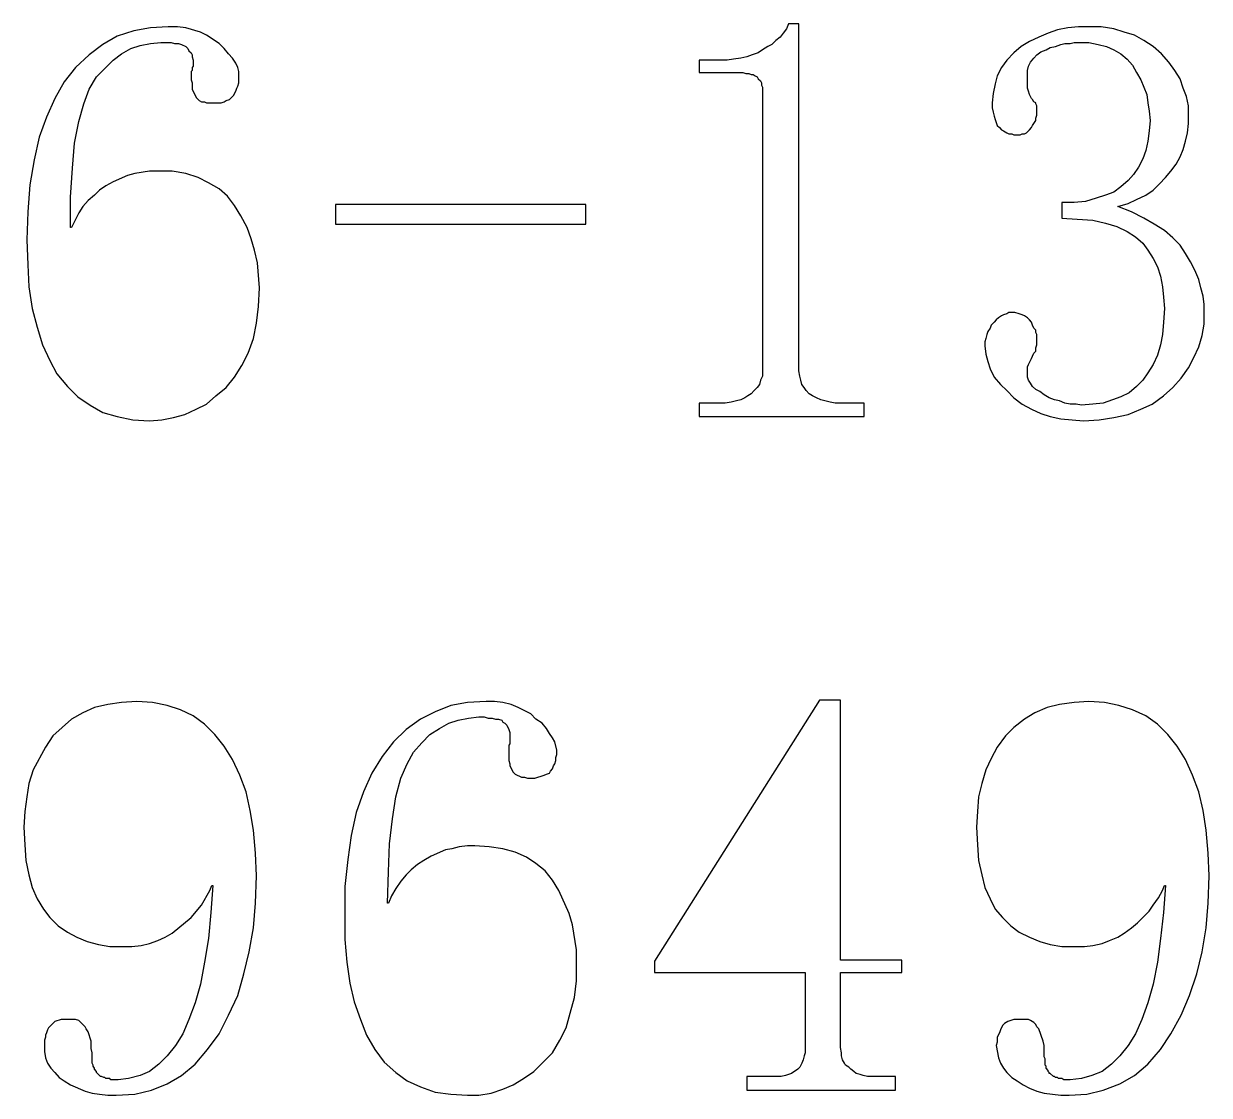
# Model space of a CAD drawing. Extents: x -190 to 190, y -140 to 140.
# Drawn here: x -138.12 to -126.71, y -119.01 to -108.7 of the extents above; entities that cross this region are included whole.
import ezdxf

# ---------------------------------------------------------------- set-up
doc = ezdxf.new("R2010")
doc.units = 0
doc.header["$MEASUREMENT"] = 0
doc.layers.get('0').update_dxf_attribs({"linetype": 'CONTINUOUS'})

msp = doc.modelspace()

# ---------------------------------------------------------------- linework, layer by layer
for points in [[(-136.64, -108.73), (-136.73, -108.73), (-136.73, -108.73), (-136.9, -108.74), (-136.9, -108.74), (-137.06, -108.77), (-137.06, -108.77), (-137.22, -108.82), (-137.22, -108.82), (-137.36, -108.9), (-137.36, -108.9), (-137.49, -109), (-137.49, -109), (-137.62, -109.12), (-137.62, -109.12), (-137.73, -109.26), (-137.73, -109.26), (-137.82, -109.42), (-137.82, -109.42), (-137.9, -109.6), (-137.9, -109.6), (-137.97, -109.79), (-137.97, -109.79), (-138.02, -110.01), (-138.02, -110.01), (-138.06, -110.25), (-138.06, -110.25), (-138.08, -110.51), (-138.08, -110.51), (-138.09, -110.78), (-138.09, -110.78), (-138.08, -111.02), (-138.08, -111.02), (-138.07, -111.23), (-138.07, -111.23), (-138.04, -111.44), (-138.04, -111.44), (-137.99, -111.62), (-137.99, -111.62), (-137.94, -111.79), (-137.94, -111.79), (-137.87, -111.94), (-137.87, -111.94), (-137.8, -112.07), (-137.8, -112.07), (-137.7, -112.19), (-137.7, -112.19), (-137.6, -112.29), (-137.6, -112.29), (-137.48, -112.37), (-137.48, -112.37), (-137.36, -112.44), (-137.36, -112.44), (-137.22, -112.48), (-137.22, -112.48), (-137.07, -112.51), (-137.07, -112.51), (-136.91, -112.52), (-136.91, -112.52), (-136.79, -112.51), (-136.79, -112.51), (-136.68, -112.49), (-136.68, -112.49), (-136.57, -112.46), (-136.57, -112.46), (-136.46, -112.41), (-136.46, -112.41), (-136.36, -112.36), (-136.36, -112.36), (-136.27, -112.28), (-136.27, -112.28), (-136.17, -112.2), (-136.17, -112.2), (-136.09, -112.1), (-136.09, -112.1), (-136.02, -111.99), (-136.02, -111.99), (-135.96, -111.87), (-135.96, -111.87), (-135.91, -111.73), (-135.91, -111.73), (-135.88, -111.58), (-135.88, -111.58), (-135.86, -111.42), (-135.86, -111.42), (-135.85, -111.24), (-135.85, -111.24), (-135.87, -111), (-135.87, -111), (-135.9, -110.88), (-135.9, -110.88), (-135.93, -110.77), (-135.93, -110.77), (-135.97, -110.66), (-135.97, -110.66), (-136.03, -110.55), (-136.03, -110.55), (-136.09, -110.45), (-136.09, -110.45), (-136.16, -110.36), (-136.16, -110.36), (-136.24, -110.29), (-136.24, -110.29), (-136.34, -110.23), (-136.34, -110.23), (-136.44, -110.18), (-136.44, -110.18), (-136.56, -110.14), (-136.56, -110.14), (-136.69, -110.12), (-136.69, -110.12), (-136.91, -110.12), (-136.91, -110.12), (-137.05, -110.14), (-137.05, -110.14), (-137.12, -110.16), (-137.12, -110.16), (-137.26, -110.22), (-137.26, -110.22), (-137.33, -110.26), (-137.33, -110.26), (-137.39, -110.3), (-137.39, -110.3), (-137.44, -110.35), (-137.44, -110.35), (-137.5, -110.4), (-137.5, -110.4), (-137.55, -110.46), (-137.55, -110.46), (-137.59, -110.52), (-137.59, -110.52), (-137.66, -110.66), (-137.66, -110.66), (-137.67, -110.66), (-137.67, -110.66), (-137.67, -110.37), (-137.67, -110.37), (-137.65, -110.09), (-137.65, -110.09), (-137.63, -109.85), (-137.63, -109.85), (-137.59, -109.64), (-137.59, -109.64), (-137.54, -109.47), (-137.54, -109.47), (-137.49, -109.33), (-137.49, -109.33), (-137.42, -109.21), (-137.42, -109.21), (-137.26, -109.05), (-137.26, -109.05), (-137.18, -108.99), (-137.18, -108.99), (-137.09, -108.94), (-137.09, -108.94), (-137, -108.91), (-137, -108.91), (-136.9, -108.89), (-136.9, -108.89), (-136.8, -108.88), (-136.8, -108.88), (-136.7, -108.88), (-136.7, -108.88), (-136.67, -108.89), (-136.67, -108.89), (-136.63, -108.89), (-136.63, -108.89), (-136.6, -108.9), (-136.6, -108.9), (-136.56, -108.92), (-136.56, -108.92), (-136.54, -108.94), (-136.54, -108.94), (-136.53, -108.96), (-136.53, -108.96), (-136.51, -108.98), (-136.51, -108.98), (-136.5, -109), (-136.5, -109), (-136.5, -109.02), (-136.5, -109.02), (-136.49, -109.05), (-136.49, -109.05), (-136.49, -109.11), (-136.49, -109.11), (-136.5, -109.12), (-136.5, -109.12), (-136.5, -109.15), (-136.5, -109.15), (-136.51, -109.16), (-136.51, -109.16), (-136.51, -109.24), (-136.51, -109.24), (-136.5, -109.27), (-136.5, -109.27), (-136.5, -109.33), (-136.5, -109.33), (-136.46, -109.41), (-136.46, -109.41), (-136.43, -109.44), (-136.43, -109.44), (-136.41, -109.45), (-136.41, -109.45), (-136.38, -109.45), (-136.38, -109.45), (-136.36, -109.46), (-136.36, -109.46), (-136.22, -109.46), (-136.22, -109.46), (-136.19, -109.45), (-136.19, -109.45), (-136.17, -109.44), (-136.17, -109.44), (-136.14, -109.43), (-136.14, -109.43), (-136.1, -109.39), (-136.1, -109.39), (-136.08, -109.35), (-136.08, -109.35), (-136.07, -109.32), (-136.07, -109.32), (-136.06, -109.3), (-136.06, -109.3), (-136.05, -109.27), (-136.05, -109.27), (-136.05, -109.16), (-136.05, -109.16), (-136.06, -109.12), (-136.06, -109.12), (-136.08, -109.08), (-136.08, -109.08), (-136.11, -109.03), (-136.11, -109.03), (-136.15, -108.99), (-136.15, -108.99), (-136.19, -108.94), (-136.19, -108.94), (-136.24, -108.89), (-136.24, -108.89), (-136.36, -108.81), (-136.36, -108.81), (-136.42, -108.78), (-136.42, -108.78), (-136.56, -108.74), (-136.56, -108.74), (-136.64, -108.73)], [(-130.66, -111.99), (-130.66, -108.7), (-130.66, -108.7), (-130.76, -108.7), (-130.76, -108.7), (-130.78, -108.75), (-130.78, -108.75), (-130.81, -108.79), (-130.81, -108.79), (-130.84, -108.83), (-130.84, -108.83), (-130.88, -108.86), (-130.88, -108.86), (-130.92, -108.9), (-130.92, -108.9), (-130.96, -108.92), (-130.96, -108.92), (-131.01, -108.95), (-131.01, -108.95), (-131.05, -108.98), (-131.05, -108.98), (-131.11, -109), (-131.11, -109), (-131.16, -109.02), (-131.16, -109.02), (-131.22, -109.03), (-131.22, -109.03), (-131.29, -109.04), (-131.29, -109.04), (-131.35, -109.05), (-131.35, -109.05), (-131.42, -109.05), (-131.42, -109.05), (-131.62, -109.05), (-131.62, -109.05), (-131.62, -109.17), (-131.62, -109.17), (-131.23, -109.17), (-131.23, -109.17), (-131.2, -109.17), (-131.2, -109.17), (-131.17, -109.18), (-131.17, -109.18), (-131.14, -109.18), (-131.14, -109.18), (-131.12, -109.19), (-131.12, -109.19), (-131.1, -109.19), (-131.1, -109.19), (-131.08, -109.2), (-131.08, -109.2), (-131.06, -109.21), (-131.06, -109.21), (-131.05, -109.23), (-131.05, -109.23), (-131.03, -109.25), (-131.03, -109.25), (-131.02, -109.27), (-131.02, -109.27), (-131.02, -109.29), (-131.02, -109.29), (-131.01, -109.31), (-131.01, -109.31), (-131.01, -109.34), (-131.01, -109.34), (-131.01, -109.37), (-131.01, -109.37), (-131.01, -111.99), (-131.01, -111.99), (-131.01, -112.04), (-131.01, -112.04), (-131.01, -112.09), (-131.01, -112.09), (-131.03, -112.13), (-131.03, -112.13), (-131.04, -112.17), (-131.04, -112.17), (-131.06, -112.2), (-131.06, -112.2), (-131.09, -112.23), (-131.09, -112.23), (-131.12, -112.26), (-131.12, -112.26), (-131.15, -112.28), (-131.15, -112.28), (-131.18, -112.3), (-131.18, -112.3), (-131.22, -112.32), (-131.22, -112.32), (-131.26, -112.33), (-131.26, -112.33), (-131.31, -112.34), (-131.31, -112.34), (-131.37, -112.35), (-131.37, -112.35), (-131.42, -112.35), (-131.42, -112.35), (-131.62, -112.35), (-131.62, -112.35), (-131.62, -112.48), (-131.62, -112.48), (-130.03, -112.48), (-130.03, -112.48), (-130.03, -112.35), (-130.03, -112.35), (-130.26, -112.35), (-130.26, -112.35), (-130.31, -112.35), (-130.31, -112.35), (-130.36, -112.34), (-130.36, -112.34), (-130.41, -112.33), (-130.41, -112.33), (-130.45, -112.32), (-130.45, -112.32), (-130.49, -112.3), (-130.49, -112.3), (-130.53, -112.28), (-130.53, -112.28), (-130.56, -112.26), (-130.56, -112.26), (-130.59, -112.23), (-130.59, -112.23), (-130.61, -112.2), (-130.61, -112.2), (-130.63, -112.17), (-130.63, -112.17), (-130.64, -112.13), (-130.64, -112.13), (-130.65, -112.09), (-130.65, -112.09), (-130.66, -112.04), (-130.66, -112.04), (-130.66, -111.99)], [(-126.76, -111.59), (-126.76, -111.48), (-126.76, -111.48), (-126.76, -111.4), (-126.76, -111.4), (-126.77, -111.32), (-126.77, -111.32), (-126.79, -111.24), (-126.79, -111.24), (-126.81, -111.16), (-126.81, -111.16), (-126.85, -111.07), (-126.85, -111.07), (-126.89, -110.99), (-126.89, -110.99), (-126.94, -110.91), (-126.94, -110.91), (-126.99, -110.83), (-126.99, -110.83), (-127.06, -110.76), (-127.06, -110.76), (-127.14, -110.69), (-127.14, -110.69), (-127.24, -110.63), (-127.24, -110.63), (-127.34, -110.57), (-127.34, -110.57), (-127.46, -110.51), (-127.46, -110.51), (-127.59, -110.46), (-127.59, -110.46), (-127.49, -110.43), (-127.49, -110.43), (-127.41, -110.39), (-127.41, -110.39), (-127.32, -110.35), (-127.32, -110.35), (-127.25, -110.3), (-127.25, -110.3), (-127.19, -110.24), (-127.19, -110.24), (-127.13, -110.18), (-127.13, -110.18), (-127.08, -110.12), (-127.08, -110.12), (-127.03, -110.05), (-127.03, -110.05), (-126.99, -109.98), (-126.99, -109.98), (-126.96, -109.91), (-126.96, -109.91), (-126.94, -109.83), (-126.94, -109.83), (-126.92, -109.75), (-126.92, -109.75), (-126.91, -109.66), (-126.91, -109.66), (-126.91, -109.57), (-126.91, -109.57), (-126.91, -109.49), (-126.91, -109.49), (-126.93, -109.4), (-126.93, -109.4), (-126.96, -109.32), (-126.96, -109.32), (-126.99, -109.23), (-126.99, -109.23), (-127.04, -109.15), (-127.04, -109.15), (-127.1, -109.07), (-127.1, -109.07), (-127.17, -108.99), (-127.17, -108.99), (-127.25, -108.92), (-127.25, -108.92), (-127.34, -108.86), (-127.34, -108.86), (-127.43, -108.81), (-127.43, -108.81), (-127.53, -108.78), (-127.53, -108.78), (-127.63, -108.75), (-127.63, -108.75), (-127.75, -108.73), (-127.75, -108.73), (-127.87, -108.73), (-127.87, -108.73), (-127.97, -108.73), (-127.97, -108.73), (-128.07, -108.74), (-128.07, -108.74), (-128.17, -108.76), (-128.17, -108.76), (-128.26, -108.79), (-128.26, -108.79), (-128.35, -108.83), (-128.35, -108.83), (-128.44, -108.87), (-128.44, -108.87), (-128.52, -108.92), (-128.52, -108.92), (-128.59, -108.98), (-128.59, -108.98), (-128.66, -109.05), (-128.66, -109.05), (-128.71, -109.12), (-128.71, -109.12), (-128.75, -109.2), (-128.75, -109.2), (-128.77, -109.28), (-128.77, -109.28), (-128.79, -109.37), (-128.79, -109.37), (-128.8, -109.46), (-128.8, -109.46), (-128.8, -109.51), (-128.8, -109.51), (-128.79, -109.55), (-128.79, -109.55), (-128.78, -109.59), (-128.78, -109.59), (-128.77, -109.62), (-128.77, -109.62), (-128.76, -109.65), (-128.76, -109.65), (-128.75, -109.68), (-128.75, -109.68), (-128.73, -109.7), (-128.73, -109.7), (-128.71, -109.72), (-128.71, -109.72), (-128.69, -109.73), (-128.69, -109.73), (-128.66, -109.75), (-128.66, -109.75), (-128.64, -109.76), (-128.64, -109.76), (-128.61, -109.76), (-128.61, -109.76), (-128.59, -109.77), (-128.59, -109.77), (-128.56, -109.77), (-128.56, -109.77), (-128.53, -109.77), (-128.53, -109.77), (-128.51, -109.76), (-128.51, -109.76), (-128.49, -109.76), (-128.49, -109.76), (-128.47, -109.75), (-128.47, -109.75), (-128.45, -109.73), (-128.45, -109.73), (-128.44, -109.72), (-128.44, -109.72), (-128.42, -109.7), (-128.42, -109.7), (-128.41, -109.68), (-128.41, -109.68), (-128.4, -109.66), (-128.4, -109.66), (-128.38, -109.63), (-128.38, -109.63), (-128.38, -109.61), (-128.38, -109.61), (-128.37, -109.58), (-128.37, -109.58), (-128.37, -109.55), (-128.37, -109.55), (-128.37, -109.52), (-128.37, -109.52), (-128.37, -109.5), (-128.37, -109.5), (-128.37, -109.49), (-128.37, -109.49), (-128.38, -109.47), (-128.38, -109.47), (-128.38, -109.46), (-128.38, -109.46), (-128.4, -109.45), (-128.4, -109.45), (-128.41, -109.43), (-128.41, -109.43), (-128.42, -109.42), (-128.42, -109.42), (-128.43, -109.4), (-128.43, -109.4), (-128.44, -109.38), (-128.44, -109.38), (-128.45, -109.35), (-128.45, -109.35), (-128.46, -109.32), (-128.46, -109.32), (-128.46, -109.29), (-128.46, -109.29), (-128.46, -109.25), (-128.46, -109.25), (-128.46, -109.2), (-128.46, -109.2), (-128.46, -109.15), (-128.46, -109.15), (-128.45, -109.11), (-128.45, -109.11), (-128.43, -109.07), (-128.43, -109.07), (-128.4, -109.03), (-128.4, -109.03), (-128.37, -109), (-128.37, -109), (-128.33, -108.97), (-128.33, -108.97), (-128.28, -108.95), (-128.28, -108.95), (-128.24, -108.93), (-128.24, -108.93), (-128.19, -108.92), (-128.19, -108.92), (-128.14, -108.9), (-128.14, -108.9), (-128.1, -108.89), (-128.1, -108.89), (-128.05, -108.89), (-128.05, -108.89), (-128.01, -108.88), (-128.01, -108.88), (-127.96, -108.88), (-127.96, -108.88), (-127.87, -108.88), (-127.87, -108.88), (-127.78, -108.9), (-127.78, -108.9), (-127.7, -108.92), (-127.7, -108.92), (-127.63, -108.95), (-127.63, -108.95), (-127.56, -108.99), (-127.56, -108.99), (-127.5, -109.04), (-127.5, -109.04), (-127.45, -109.1), (-127.45, -109.1), (-127.41, -109.17), (-127.41, -109.17), (-127.37, -109.24), (-127.37, -109.24), (-127.34, -109.31), (-127.34, -109.31), (-127.31, -109.38), (-127.31, -109.38), (-127.3, -109.46), (-127.3, -109.46), (-127.29, -109.54), (-127.29, -109.54), (-127.28, -109.63), (-127.28, -109.63), (-127.29, -109.73), (-127.29, -109.73), (-127.3, -109.83), (-127.3, -109.83), (-127.32, -109.92), (-127.32, -109.92), (-127.35, -110), (-127.35, -110), (-127.39, -110.08), (-127.39, -110.08), (-127.44, -110.15), (-127.44, -110.15), (-127.49, -110.21), (-127.49, -110.21), (-127.56, -110.27), (-127.56, -110.27), (-127.63, -110.32), (-127.63, -110.32), (-127.71, -110.35), (-127.71, -110.35), (-127.8, -110.38), (-127.8, -110.38), (-127.9, -110.41), (-127.9, -110.41), (-128.01, -110.42), (-128.01, -110.42), (-128.13, -110.42), (-128.13, -110.42), (-128.13, -110.57), (-128.13, -110.57), (-127.98, -110.58), (-127.98, -110.58), (-127.83, -110.59), (-127.83, -110.59), (-127.71, -110.62), (-127.71, -110.62), (-127.6, -110.65), (-127.6, -110.65), (-127.5, -110.7), (-127.5, -110.7), (-127.42, -110.75), (-127.42, -110.75), (-127.35, -110.81), (-127.35, -110.81), (-127.3, -110.88), (-127.3, -110.88), (-127.25, -110.96), (-127.25, -110.96), (-127.21, -111.04), (-127.21, -111.04), (-127.18, -111.13), (-127.18, -111.13), (-127.16, -111.23), (-127.16, -111.23), (-127.15, -111.33), (-127.15, -111.33), (-127.14, -111.44), (-127.14, -111.44), (-127.15, -111.57), (-127.15, -111.57), (-127.16, -111.69), (-127.16, -111.69), (-127.18, -111.79), (-127.18, -111.79), (-127.21, -111.89), (-127.21, -111.89), (-127.25, -111.98), (-127.25, -111.98), (-127.3, -112.06), (-127.3, -112.06), (-127.35, -112.13), (-127.35, -112.13), (-127.41, -112.19), (-127.41, -112.19), (-127.48, -112.25), (-127.48, -112.25), (-127.56, -112.29), (-127.56, -112.29), (-127.64, -112.32), (-127.64, -112.32), (-127.73, -112.35), (-127.73, -112.35), (-127.83, -112.36), (-127.83, -112.36), (-127.94, -112.37), (-127.94, -112.37), (-127.99, -112.36), (-127.99, -112.36), (-128.05, -112.36), (-128.05, -112.36), (-128.1, -112.35), (-128.1, -112.35), (-128.15, -112.33), (-128.15, -112.33), (-128.2, -112.32), (-128.2, -112.32), (-128.25, -112.3), (-128.25, -112.3), (-128.3, -112.27), (-128.3, -112.27), (-128.34, -112.24), (-128.34, -112.24), (-128.38, -112.22), (-128.38, -112.22), (-128.41, -112.19), (-128.41, -112.19), (-128.43, -112.16), (-128.43, -112.16), (-128.45, -112.13), (-128.45, -112.13), (-128.46, -112.1), (-128.46, -112.1), (-128.46, -112.06), (-128.46, -112.06), (-128.46, -112.04), (-128.46, -112.04), (-128.46, -112.02), (-128.46, -112.02), (-128.46, -112), (-128.46, -112), (-128.45, -111.98), (-128.45, -111.98), (-128.44, -111.96), (-128.44, -111.96), (-128.43, -111.94), (-128.43, -111.94), (-128.42, -111.92), (-128.42, -111.92), (-128.41, -111.9), (-128.41, -111.9), (-128.4, -111.87), (-128.4, -111.87), (-128.38, -111.85), (-128.38, -111.85), (-128.38, -111.82), (-128.38, -111.82), (-128.37, -111.79), (-128.37, -111.79), (-128.37, -111.76), (-128.37, -111.76), (-128.37, -111.73), (-128.37, -111.73), (-128.37, -111.71), (-128.37, -111.71), (-128.37, -111.69), (-128.37, -111.69), (-128.38, -111.67), (-128.38, -111.67), (-128.38, -111.65), (-128.38, -111.65), (-128.4, -111.63), (-128.4, -111.63), (-128.41, -111.6), (-128.41, -111.6), (-128.42, -111.57), (-128.42, -111.57), (-128.44, -111.55), (-128.44, -111.55), (-128.46, -111.53), (-128.46, -111.53), (-128.49, -111.51), (-128.49, -111.51), (-128.51, -111.5), (-128.51, -111.5), (-128.54, -111.49), (-128.54, -111.49), (-128.58, -111.48), (-128.58, -111.48), (-128.62, -111.48), (-128.62, -111.48), (-128.64, -111.48), (-128.64, -111.48), (-128.66, -111.49), (-128.66, -111.49), (-128.69, -111.5), (-128.69, -111.5), (-128.71, -111.51), (-128.71, -111.51), (-128.74, -111.53), (-128.74, -111.53), (-128.76, -111.55), (-128.76, -111.55), (-128.78, -111.57), (-128.78, -111.57), (-128.81, -111.6), (-128.81, -111.6), (-128.82, -111.63), (-128.82, -111.63), (-128.84, -111.66), (-128.84, -111.66), (-128.85, -111.69), (-128.85, -111.69), (-128.86, -111.73), (-128.86, -111.73), (-128.87, -111.76), (-128.87, -111.76), (-128.87, -111.8), (-128.87, -111.8), (-128.86, -111.88), (-128.86, -111.88), (-128.84, -111.95), (-128.84, -111.95), (-128.82, -112.02), (-128.82, -112.02), (-128.78, -112.1), (-128.78, -112.1), (-128.72, -112.17), (-128.72, -112.17), (-128.66, -112.23), (-128.66, -112.23), (-128.59, -112.3), (-128.59, -112.3), (-128.51, -112.36), (-128.51, -112.36), (-128.42, -112.41), (-128.42, -112.41), (-128.33, -112.45), (-128.33, -112.45), (-128.24, -112.48), (-128.24, -112.48), (-128.14, -112.5), (-128.14, -112.5), (-128.03, -112.51), (-128.03, -112.51), (-127.92, -112.52), (-127.92, -112.52), (-127.77, -112.51), (-127.77, -112.51), (-127.63, -112.49), (-127.63, -112.49), (-127.49, -112.46), (-127.49, -112.46), (-127.37, -112.41), (-127.37, -112.41), (-127.26, -112.36), (-127.26, -112.36), (-127.15, -112.28), (-127.15, -112.28), (-127.06, -112.2), (-127.06, -112.2), (-126.98, -112.11), (-126.98, -112.11), (-126.91, -112.01), (-126.91, -112.01), (-126.86, -111.91), (-126.86, -111.91), (-126.81, -111.81), (-126.81, -111.81), (-126.78, -111.7), (-126.78, -111.7), (-126.76, -111.59)], [(-135.12, -110.44), (-135.12, -110.63), (-135.12, -110.63), (-132.71, -110.63), (-132.71, -110.63), (-132.71, -110.44), (-132.71, -110.44), (-135.12, -110.44)], [(-137.03, -115.22), (-137.18, -115.23), (-137.18, -115.23), (-137.31, -115.25), (-137.31, -115.25), (-137.44, -115.28), (-137.44, -115.28), (-137.55, -115.33), (-137.55, -115.33), (-137.66, -115.39), (-137.66, -115.39), (-137.84, -115.55), (-137.84, -115.55), (-137.91, -115.66), (-137.91, -115.66), (-138.03, -115.88), (-138.03, -115.88), (-138.07, -116.01), (-138.07, -116.01), (-138.09, -116.14), (-138.09, -116.14), (-138.11, -116.28), (-138.11, -116.28), (-138.12, -116.43), (-138.12, -116.43), (-138.11, -116.6), (-138.11, -116.6), (-138.1, -116.75), (-138.1, -116.75), (-138.07, -116.89), (-138.07, -116.89), (-138.04, -117.01), (-138.04, -117.01), (-137.99, -117.12), (-137.99, -117.12), (-137.93, -117.22), (-137.93, -117.22), (-137.87, -117.3), (-137.87, -117.3), (-137.79, -117.38), (-137.79, -117.38), (-137.7, -117.44), (-137.7, -117.44), (-137.61, -117.49), (-137.61, -117.49), (-137.51, -117.53), (-137.51, -117.53), (-137.4, -117.56), (-137.4, -117.56), (-137.29, -117.58), (-137.29, -117.58), (-137.08, -117.58), (-137.08, -117.58), (-136.99, -117.57), (-136.99, -117.57), (-136.91, -117.55), (-136.91, -117.55), (-136.83, -117.52), (-136.83, -117.52), (-136.76, -117.49), (-136.76, -117.49), (-136.69, -117.45), (-136.69, -117.45), (-136.51, -117.3), (-136.51, -117.3), (-136.41, -117.18), (-136.41, -117.18), (-136.33, -117.04), (-136.33, -117.04), (-136.31, -116.99), (-136.31, -116.99), (-136.3, -116.99), (-136.3, -116.99), (-136.32, -117.25), (-136.32, -117.25), (-136.34, -117.5), (-136.34, -117.5), (-136.38, -117.73), (-136.38, -117.73), (-136.42, -117.94), (-136.42, -117.94), (-136.47, -118.12), (-136.47, -118.12), (-136.53, -118.28), (-136.53, -118.28), (-136.59, -118.42), (-136.59, -118.42), (-136.66, -118.53), (-136.66, -118.53), (-136.74, -118.63), (-136.74, -118.63), (-136.82, -118.71), (-136.82, -118.71), (-136.91, -118.78), (-136.91, -118.78), (-137, -118.82), (-137, -118.82), (-137.11, -118.85), (-137.11, -118.85), (-137.21, -118.86), (-137.21, -118.86), (-137.28, -118.86), (-137.28, -118.86), (-137.29, -118.85), (-137.29, -118.85), (-137.33, -118.85), (-137.33, -118.85), (-137.34, -118.84), (-137.34, -118.84), (-137.35, -118.84), (-137.35, -118.84), (-137.37, -118.83), (-137.37, -118.83), (-137.38, -118.83), (-137.38, -118.83), (-137.42, -118.79), (-137.42, -118.79), (-137.42, -118.78), (-137.42, -118.78), (-137.44, -118.76), (-137.44, -118.76), (-137.44, -118.75), (-137.44, -118.75), (-137.45, -118.73), (-137.45, -118.73), (-137.45, -118.72), (-137.45, -118.72), (-137.46, -118.7), (-137.46, -118.7), (-137.46, -118.6), (-137.46, -118.6), (-137.47, -118.56), (-137.47, -118.56), (-137.47, -118.49), (-137.47, -118.49), (-137.5, -118.4), (-137.5, -118.4), (-137.52, -118.37), (-137.52, -118.37), (-137.53, -118.35), (-137.53, -118.35), (-137.59, -118.29), (-137.59, -118.29), (-137.62, -118.28), (-137.62, -118.28), (-137.76, -118.28), (-137.76, -118.28), (-137.82, -118.3), (-137.82, -118.3), (-137.88, -118.36), (-137.88, -118.36), (-137.89, -118.38), (-137.89, -118.38), (-137.9, -118.41), (-137.9, -118.41), (-137.91, -118.43), (-137.91, -118.43), (-137.91, -118.45), (-137.91, -118.45), (-137.92, -118.48), (-137.92, -118.48), (-137.92, -118.59), (-137.92, -118.59), (-137.91, -118.65), (-137.91, -118.65), (-137.89, -118.7), (-137.89, -118.7), (-137.86, -118.75), (-137.86, -118.75), (-137.82, -118.79), (-137.82, -118.79), (-137.78, -118.84), (-137.78, -118.84), (-137.73, -118.87), (-137.73, -118.87), (-137.67, -118.91), (-137.67, -118.91), (-137.53, -118.97), (-137.53, -118.97), (-137.46, -118.99), (-137.46, -118.99), (-137.39, -119), (-137.39, -119), (-137.31, -119.01), (-137.31, -119.01), (-137.23, -119.01), (-137.23, -119.01), (-137.05, -119), (-137.05, -119), (-136.89, -118.96), (-136.89, -118.96), (-136.74, -118.9), (-136.74, -118.9), (-136.6, -118.82), (-136.6, -118.82), (-136.47, -118.71), (-136.47, -118.71), (-136.35, -118.57), (-136.35, -118.57), (-136.24, -118.42), (-136.24, -118.42), (-136.15, -118.24), (-136.15, -118.24), (-136.06, -118.05), (-136.06, -118.05), (-136, -117.84), (-136, -117.84), (-135.95, -117.63), (-135.95, -117.63), (-135.91, -117.4), (-135.91, -117.4), (-135.89, -117.16), (-135.89, -117.16), (-135.88, -116.9), (-135.88, -116.9), (-135.89, -116.68), (-135.89, -116.68), (-135.91, -116.46), (-135.91, -116.46), (-135.94, -116.27), (-135.94, -116.27), (-135.98, -116.09), (-135.98, -116.09), (-136.04, -115.93), (-136.04, -115.93), (-136.11, -115.78), (-136.11, -115.78), (-136.19, -115.65), (-136.19, -115.65), (-136.28, -115.54), (-136.28, -115.54), (-136.38, -115.44), (-136.38, -115.44), (-136.49, -115.36), (-136.49, -115.36), (-136.61, -115.3), (-136.61, -115.3), (-136.74, -115.26), (-136.74, -115.26), (-136.88, -115.23), (-136.88, -115.23), (-137.03, -115.22)], [(-133.59, -115.22), (-133.67, -115.22), (-133.67, -115.22), (-133.85, -115.23), (-133.85, -115.23), (-134.01, -115.26), (-134.01, -115.26), (-134.16, -115.32), (-134.16, -115.32), (-134.3, -115.39), (-134.3, -115.39), (-134.44, -115.49), (-134.44, -115.49), (-134.56, -115.61), (-134.56, -115.61), (-134.67, -115.75), (-134.67, -115.75), (-134.77, -115.91), (-134.77, -115.91), (-134.85, -116.09), (-134.85, -116.09), (-134.92, -116.29), (-134.92, -116.29), (-134.97, -116.51), (-134.97, -116.51), (-135, -116.74), (-135, -116.74), (-135.03, -117), (-135.03, -117), (-135.03, -117.51), (-135.03, -117.51), (-135.01, -117.73), (-135.01, -117.73), (-134.98, -117.93), (-134.98, -117.93), (-134.94, -118.11), (-134.94, -118.11), (-134.88, -118.28), (-134.88, -118.28), (-134.82, -118.43), (-134.82, -118.43), (-134.74, -118.57), (-134.74, -118.57), (-134.65, -118.69), (-134.65, -118.69), (-134.54, -118.79), (-134.54, -118.79), (-134.43, -118.87), (-134.43, -118.87), (-134.3, -118.93), (-134.3, -118.93), (-134.16, -118.98), (-134.16, -118.98), (-134.01, -119), (-134.01, -119), (-133.85, -119.01), (-133.85, -119.01), (-133.74, -119.01), (-133.74, -119.01), (-133.62, -118.99), (-133.62, -118.99), (-133.51, -118.95), (-133.51, -118.95), (-133.41, -118.91), (-133.41, -118.91), (-133.31, -118.85), (-133.31, -118.85), (-133.21, -118.78), (-133.21, -118.78), (-133.03, -118.6), (-133.03, -118.6), (-132.96, -118.48), (-132.96, -118.48), (-132.9, -118.36), (-132.9, -118.36), (-132.86, -118.22), (-132.86, -118.22), (-132.82, -118.07), (-132.82, -118.07), (-132.8, -117.91), (-132.8, -117.91), (-132.8, -117.61), (-132.8, -117.61), (-132.84, -117.37), (-132.84, -117.37), (-132.87, -117.26), (-132.87, -117.26), (-132.97, -117.04), (-132.97, -117.04), (-133.03, -116.94), (-133.03, -116.94), (-133.1, -116.85), (-133.1, -116.85), (-133.19, -116.78), (-133.19, -116.78), (-133.28, -116.72), (-133.28, -116.72), (-133.39, -116.67), (-133.39, -116.67), (-133.51, -116.64), (-133.51, -116.64), (-133.64, -116.62), (-133.64, -116.62), (-133.78, -116.61), (-133.78, -116.61), (-133.85, -116.61), (-133.85, -116.61), (-133.93, -116.62), (-133.93, -116.62), (-134, -116.64), (-134, -116.64), (-134.06, -116.65), (-134.06, -116.65), (-134.2, -116.71), (-134.2, -116.71), (-134.27, -116.75), (-134.27, -116.75), (-134.33, -116.79), (-134.33, -116.79), (-134.39, -116.84), (-134.39, -116.84), (-134.44, -116.89), (-134.44, -116.89), (-134.49, -116.95), (-134.49, -116.95), (-134.54, -117.02), (-134.54, -117.02), (-134.58, -117.09), (-134.58, -117.09), (-134.61, -117.16), (-134.61, -117.16), (-134.62, -117.16), (-134.62, -117.16), (-134.61, -116.86), (-134.61, -116.86), (-134.6, -116.59), (-134.6, -116.59), (-134.57, -116.35), (-134.57, -116.35), (-134.54, -116.14), (-134.54, -116.14), (-134.49, -115.96), (-134.49, -115.96), (-134.43, -115.82), (-134.43, -115.82), (-134.37, -115.71), (-134.37, -115.71), (-134.29, -115.62), (-134.29, -115.62), (-134.21, -115.54), (-134.21, -115.54), (-134.12, -115.48), (-134.12, -115.48), (-134.03, -115.43), (-134.03, -115.43), (-133.94, -115.4), (-133.94, -115.4), (-133.84, -115.38), (-133.84, -115.38), (-133.74, -115.37), (-133.74, -115.37), (-133.69, -115.37), (-133.69, -115.37), (-133.65, -115.38), (-133.65, -115.38), (-133.61, -115.38), (-133.61, -115.38), (-133.58, -115.39), (-133.58, -115.39), (-133.55, -115.39), (-133.55, -115.39), (-133.52, -115.4), (-133.52, -115.4), (-133.51, -115.42), (-133.51, -115.42), (-133.49, -115.43), (-133.49, -115.43), (-133.47, -115.45), (-133.47, -115.45), (-133.45, -115.49), (-133.45, -115.49), (-133.44, -115.52), (-133.44, -115.52), (-133.44, -115.63), (-133.44, -115.63), (-133.45, -115.64), (-133.45, -115.64), (-133.45, -115.79), (-133.45, -115.79), (-133.44, -115.82), (-133.44, -115.82), (-133.44, -115.84), (-133.44, -115.84), (-133.41, -115.9), (-133.41, -115.9), (-133.39, -115.92), (-133.39, -115.92), (-133.33, -115.95), (-133.33, -115.95), (-133.3, -115.95), (-133.3, -115.95), (-133.27, -115.96), (-133.27, -115.96), (-133.2, -115.96), (-133.2, -115.96), (-133.11, -115.93), (-133.11, -115.93), (-133.09, -115.92), (-133.09, -115.92), (-133.06, -115.91), (-133.06, -115.91), (-133.05, -115.89), (-133.05, -115.89), (-133.03, -115.87), (-133.03, -115.87), (-133.02, -115.84), (-133.02, -115.84), (-133.01, -115.82), (-133.01, -115.82), (-133, -115.79), (-133, -115.79), (-133, -115.76), (-133, -115.76), (-132.99, -115.73), (-132.99, -115.73), (-132.99, -115.69), (-132.99, -115.69), (-133.01, -115.61), (-133.01, -115.61), (-133.03, -115.57), (-133.03, -115.57), (-133.06, -115.53), (-133.06, -115.53), (-133.09, -115.48), (-133.09, -115.48), (-133.13, -115.43), (-133.13, -115.43), (-133.19, -115.39), (-133.19, -115.39), (-133.24, -115.34), (-133.24, -115.34), (-133.36, -115.28), (-133.36, -115.28), (-133.43, -115.25), (-133.43, -115.25), (-133.51, -115.23), (-133.51, -115.23), (-133.59, -115.22)], [(-130.26, -115.21), (-130.46, -115.21), (-130.46, -115.21), (-132.05, -117.72), (-132.05, -117.72), (-132.05, -117.83), (-132.05, -117.83), (-130.6, -117.83), (-130.6, -117.83), (-130.6, -118.6), (-130.6, -118.6), (-130.61, -118.63), (-130.61, -118.63), (-130.62, -118.67), (-130.62, -118.67), (-130.63, -118.7), (-130.63, -118.7), (-130.65, -118.74), (-130.65, -118.74), (-130.67, -118.76), (-130.67, -118.76), (-130.73, -118.8), (-130.73, -118.8), (-130.79, -118.82), (-130.79, -118.82), (-130.83, -118.83), (-130.83, -118.83), (-131.16, -118.83), (-131.16, -118.83), (-131.16, -118.96), (-131.16, -118.96), (-129.73, -118.96), (-129.73, -118.96), (-129.73, -118.83), (-129.73, -118.83), (-130, -118.83), (-130, -118.83), (-130.04, -118.82), (-130.04, -118.82), (-130.07, -118.81), (-130.07, -118.81), (-130.11, -118.8), (-130.11, -118.8), (-130.13, -118.78), (-130.13, -118.78), (-130.16, -118.76), (-130.16, -118.76), (-130.18, -118.74), (-130.18, -118.74), (-130.21, -118.72), (-130.21, -118.72), (-130.22, -118.7), (-130.22, -118.7), (-130.24, -118.67), (-130.24, -118.67), (-130.25, -118.63), (-130.25, -118.63), (-130.25, -118.6), (-130.25, -118.6), (-130.26, -118.55), (-130.26, -118.55), (-130.26, -117.83), (-130.26, -117.83), (-129.67, -117.83), (-129.67, -117.83), (-129.67, -117.71), (-129.67, -117.71), (-130.26, -117.71), (-130.26, -117.71), (-130.26, -115.21)], [(-127.87, -115.22), (-128.01, -115.23), (-128.01, -115.23), (-128.15, -115.25), (-128.15, -115.25), (-128.27, -115.28), (-128.27, -115.28), (-128.39, -115.33), (-128.39, -115.33), (-128.49, -115.39), (-128.49, -115.39), (-128.59, -115.47), (-128.59, -115.47), (-128.67, -115.55), (-128.67, -115.55), (-128.75, -115.66), (-128.75, -115.66), (-128.81, -115.77), (-128.81, -115.77), (-128.86, -115.88), (-128.86, -115.88), (-128.9, -116.01), (-128.9, -116.01), (-128.93, -116.14), (-128.93, -116.14), (-128.94, -116.28), (-128.94, -116.28), (-128.95, -116.43), (-128.95, -116.43), (-128.94, -116.6), (-128.94, -116.6), (-128.93, -116.75), (-128.93, -116.75), (-128.9, -116.89), (-128.9, -116.89), (-128.87, -117.01), (-128.87, -117.01), (-128.82, -117.12), (-128.82, -117.12), (-128.77, -117.22), (-128.77, -117.22), (-128.7, -117.3), (-128.7, -117.3), (-128.62, -117.38), (-128.62, -117.38), (-128.54, -117.44), (-128.54, -117.44), (-128.44, -117.49), (-128.44, -117.49), (-128.34, -117.53), (-128.34, -117.53), (-128.24, -117.56), (-128.24, -117.56), (-128.13, -117.58), (-128.13, -117.58), (-127.91, -117.58), (-127.91, -117.58), (-127.83, -117.57), (-127.83, -117.57), (-127.74, -117.55), (-127.74, -117.55), (-127.67, -117.52), (-127.67, -117.52), (-127.59, -117.49), (-127.59, -117.49), (-127.53, -117.45), (-127.53, -117.45), (-127.46, -117.4), (-127.46, -117.4), (-127.4, -117.35), (-127.4, -117.35), (-127.29, -117.24), (-127.29, -117.24), (-127.25, -117.18), (-127.25, -117.18), (-127.2, -117.11), (-127.2, -117.11), (-127.16, -117.04), (-127.16, -117.04), (-127.14, -116.99), (-127.14, -116.99), (-127.13, -116.99), (-127.13, -116.99), (-127.15, -117.25), (-127.15, -117.25), (-127.18, -117.5), (-127.18, -117.5), (-127.21, -117.73), (-127.21, -117.73), (-127.25, -117.94), (-127.25, -117.94), (-127.3, -118.12), (-127.3, -118.12), (-127.36, -118.28), (-127.36, -118.28), (-127.42, -118.42), (-127.42, -118.42), (-127.49, -118.53), (-127.49, -118.53), (-127.57, -118.63), (-127.57, -118.63), (-127.65, -118.71), (-127.65, -118.71), (-127.74, -118.78), (-127.74, -118.78), (-127.84, -118.82), (-127.84, -118.82), (-127.94, -118.85), (-127.94, -118.85), (-128.05, -118.86), (-128.05, -118.86), (-128.11, -118.86), (-128.11, -118.86), (-128.13, -118.85), (-128.13, -118.85), (-128.16, -118.85), (-128.16, -118.85), (-128.17, -118.84), (-128.17, -118.84), (-128.19, -118.84), (-128.19, -118.84), (-128.2, -118.83), (-128.2, -118.83), (-128.21, -118.83), (-128.21, -118.83), (-128.24, -118.8), (-128.24, -118.8), (-128.25, -118.8), (-128.25, -118.8), (-128.25, -118.79), (-128.25, -118.79), (-128.26, -118.78), (-128.26, -118.78), (-128.26, -118.77), (-128.26, -118.77), (-128.28, -118.75), (-128.28, -118.75), (-128.28, -118.73), (-128.28, -118.73), (-128.29, -118.72), (-128.29, -118.72), (-128.29, -118.66), (-128.29, -118.66), (-128.3, -118.64), (-128.3, -118.64), (-128.3, -118.53), (-128.3, -118.53), (-128.31, -118.49), (-128.31, -118.49), (-128.35, -118.37), (-128.35, -118.37), (-128.37, -118.35), (-128.37, -118.35), (-128.38, -118.33), (-128.38, -118.33), (-128.4, -118.31), (-128.4, -118.31), (-128.43, -118.29), (-128.43, -118.29), (-128.45, -118.28), (-128.45, -118.28), (-128.59, -118.28), (-128.59, -118.28), (-128.65, -118.3), (-128.65, -118.3), (-128.68, -118.32), (-128.68, -118.32), (-128.7, -118.34), (-128.7, -118.34), (-128.72, -118.38), (-128.72, -118.38), (-128.73, -118.41), (-128.73, -118.41), (-128.75, -118.45), (-128.75, -118.45), (-128.75, -118.5), (-128.75, -118.5), (-128.76, -118.53), (-128.76, -118.53), (-128.74, -118.65), (-128.74, -118.65), (-128.72, -118.7), (-128.72, -118.7), (-128.69, -118.75), (-128.69, -118.75), (-128.66, -118.79), (-128.66, -118.79), (-128.61, -118.84), (-128.61, -118.84), (-128.56, -118.87), (-128.56, -118.87), (-128.5, -118.91), (-128.5, -118.91), (-128.44, -118.94), (-128.44, -118.94), (-128.37, -118.97), (-128.37, -118.97), (-128.3, -118.99), (-128.3, -118.99), (-128.14, -119.01), (-128.14, -119.01), (-128.06, -119.01), (-128.06, -119.01), (-127.89, -119), (-127.89, -119), (-127.73, -118.96), (-127.73, -118.96), (-127.57, -118.9), (-127.57, -118.9), (-127.43, -118.82), (-127.43, -118.82), (-127.3, -118.71), (-127.3, -118.71), (-127.18, -118.57), (-127.18, -118.57), (-127.08, -118.42), (-127.08, -118.42), (-126.98, -118.24), (-126.98, -118.24), (-126.9, -118.05), (-126.9, -118.05), (-126.83, -117.84), (-126.83, -117.84), (-126.78, -117.63), (-126.78, -117.63), (-126.74, -117.4), (-126.74, -117.4), (-126.72, -117.16), (-126.72, -117.16), (-126.71, -116.9), (-126.71, -116.9), (-126.72, -116.68), (-126.72, -116.68), (-126.74, -116.46), (-126.74, -116.46), (-126.77, -116.27), (-126.77, -116.27), (-126.81, -116.09), (-126.81, -116.09), (-126.87, -115.93), (-126.87, -115.93), (-126.94, -115.78), (-126.94, -115.78), (-127.02, -115.65), (-127.02, -115.65), (-127.11, -115.54), (-127.11, -115.54), (-127.21, -115.44), (-127.21, -115.44), (-127.32, -115.36), (-127.32, -115.36), (-127.45, -115.3), (-127.45, -115.3), (-127.58, -115.26), (-127.58, -115.26), (-127.72, -115.23), (-127.72, -115.23), (-127.87, -115.22)]]:
    msp.add_lwpolyline(points)

doc.saveas('drawing.dxf')
